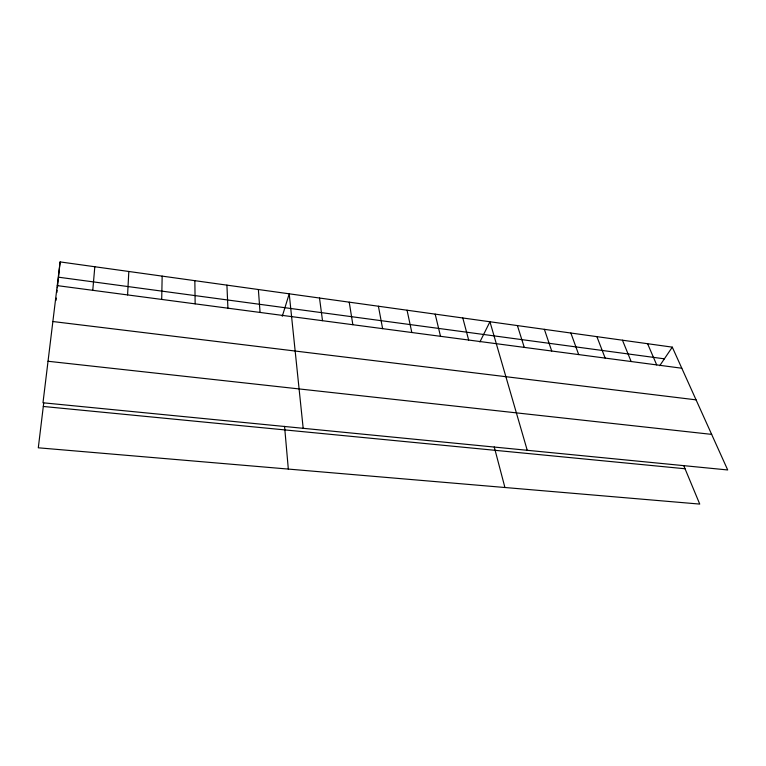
<?xml version="1.0" encoding="UTF-8"?>
<svg xmlns="http://www.w3.org/2000/svg" width="766" height="766" viewBox="0 0 766 766"><rect width="100%" height="100%" fill="white"/><g stroke="black" fill="none" stroke-linecap="round" stroke-linejoin="round"><path stroke-width="1.15" d="M161.703 299.429L162.162 276.124M127.587 294.92L128.822 271.48M92.772 290.314L94.812 266.75M56.042 300.32L56.282 298.089M56.876 292.516L57.124 290.161M57.373 287.805L60.121 261.915L672.289 347.142L727.7 469.96L42.982 402.782L60.121 261.915M43.729 402.964L38.3 447.804L699.741 504.085L683.693 465.527M282.271 316.291L289.222 293.818L303.183 428.309M479.899 341.942L489.943 321.758L527.238 450.293M659.727 365.708L672.289 347.142M43.298 406.468L685.034 468.754M48.028 361.265L711.652 434.379M52.864 321.529L696.064 399.852M57.239 285.613L681.797 368.226M58.494 277.196L664.381 358.833M647.586 343.704L656.701 364.903M622.461 340.2L631.155 361.523M596.886 336.647L605.159 358.086M570.862 333.019L578.684 354.581M544.377 329.332L551.721 351.02M517.404 325.579L524.27 347.391M462.808 317.976L468.658 340.027M494.242 446.942L504.918 487.502M435.184 314.137L440.507 336.303M407.052 310.22L411.83 332.511M378.404 306.228L382.617 328.652M349.229 302.168L352.848 324.707M319.508 298.031L322.515 320.695M284.559 426.365L288.322 469.079M258.372 289.519L260.067 312.442M226.918 285.144L227.923 308.191M194.851 280.672L195.148 303.853"/></g></svg>
